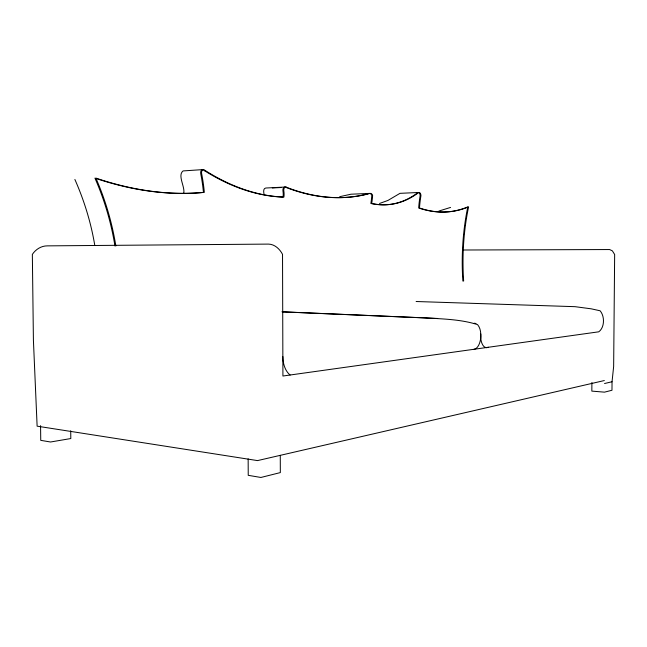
<?xml version="1.0" encoding="UTF-8"?>
<svg xmlns="http://www.w3.org/2000/svg" width="647" height="647" viewBox="0 0 647 647"><rect width="100%" height="100%" fill="white"/><g stroke="black" fill="none" stroke-linecap="round" stroke-linejoin="round"><path stroke-width="0.97" d="M591.9 382.539L591.835 391.111L604.476 392.155L611.973 390.262L612.046 381.746L613.647 366.461L614.65 254.497L612.361 250.85L609.636 249.548L462.775 250.009M480.761 334.022L480.899 339.44A12.827 6.454 -87.3 0 0 484.66 347.099L486.52 347.738L488.428 347.261M450.563 207.428L438.892 211.051M379.506 203.481L387.917 200.449L400.008 193.332L418.197 192.499M604.549 383.517L612.046 381.746M604.338 380.549L257.522 460.599L37.122 426.171L33.409 340.225L32.35 254.4C35.625 249.427 41.214 245.836 47.28 245.868L268.497 244.097C274.773 244.251 279.763 249.055 282.529 254.336L282.917 376.02L598.766 331.814C604.767 327.471 604.832 316.165 600.092 310.778L591.229 308.821L575.062 306.678L416.118 301.51M339.667 196.704L350.925 194.213L369.372 193.421M462.872 281.065A134.269 63.479 -89.4 0 1 467.813 206.886A246.475 126.497 81.6 0 1 418.674 207.994A71.316 37.55 89.1 0 1 420.146 195.677A3.178 1.763 88.1 0 0 417.638 192.733A167.816 94.705 82.2 0 1 370.86 203.481A47.102 28.727 87.1 0 0 371.782 195.443L371.645 194.99A4.933 2.92 87.8 0 0 369.016 193.477L365.143 194.521A374.532 208.043 75.1 0 1 289.314 188.689L284.979 187.048A3.284 2.143 86.5 0 0 282.949 190.994A13.118 8.686 86.5 0 1 283.03 197.1A316.965 189.32 74.6 0 1 206.611 172.005L202.802 169.603L183.077 170.929C177.229 175.45 185.26 186.757 183.724 193.38M204.687 170.776L205.576 170.711M284.979 187.048L265.771 188.018C263.07 188.423 263.636 191.989 263.976 193.914M272.298 187.97L280.944 187.533M285.739 187.29L286.605 187.25M282.06 311.797L423.825 317.823C441.65 318.922 460.672 319.197 477.591 324.632C480.826 328.53 481.125 333.973 480.616 338.81A13.045 6.696 -87.2 0 1 474.154 349.259M282.254 311.862L437.663 318.47M474.251 323.233L475.99 323.5M74.882 179.462C84.159 200.449 90.976 222.536 94.745 245.181M40.567 425.645L40.745 440.348L50.539 441.998L70.806 438.545L70.717 430.781M248.157 458.836L248.23 475.327L260.911 477.462L280.329 472.593L280.272 455.351M290.131 375.017A22.475 14.509 -85.4 0 1 282.86 356.562M463.648 281.073A134.333 63.438 -89.4 0 1 468.59 206.862A246.612 126.424 81.6 0 1 419.474 207.97A71.348 37.526 89.1 0 1 420.946 195.645A3.178 1.763 88.1 0 0 418.447 192.701A167.913 94.664 82.2 0 1 371.685 203.449A47.134 28.719 87.1 0 0 372.615 195.41L372.47 194.949A4.933 2.911 87.8 0 0 369.841 193.445L365.976 194.48A374.783 207.97 75.1 0 1 290.171 188.649L285.845 187.007A3.284 2.143 86.5 0 0 283.815 190.954A13.126 8.686 86.5 0 1 283.896 197.068A317.184 189.272 74.7 0 1 207.501 171.948L203.692 169.538A3.3 2.353 84.1 0 0 201.605 173.501A142.801 113.46 83.4 0 1 204.331 192.361A543.706 322.554 65.3 0 1 95.845 178.071A277.417 268.206 -79.1 0 1 115.853 245.957M95.837 178.435A543.237 322.554 65.2 0 0 203.441 192.41A142.688 113.468 83.4 0 0 200.716 173.558A3.3 2.353 84.1 0 1 202.802 169.603M94.939 178.135A277.159 268.125 -78.9 0 1 114.956 245.957"/></g></svg>
